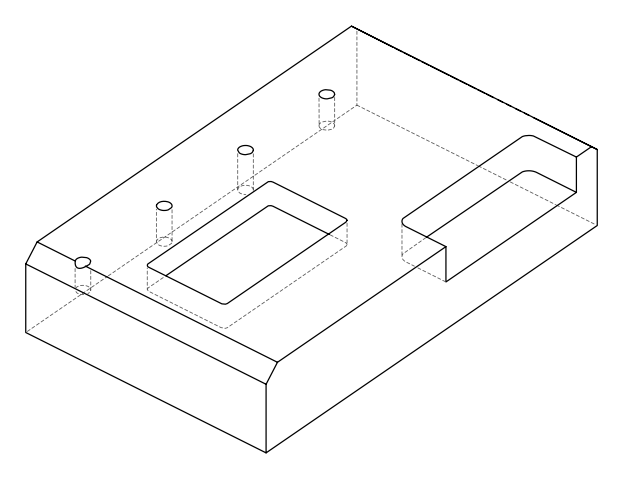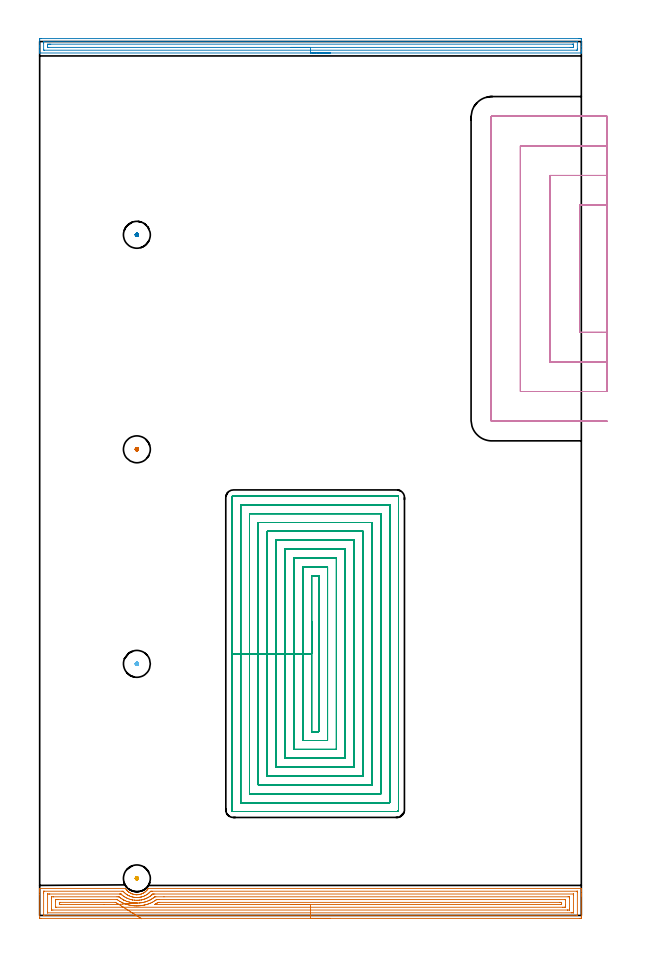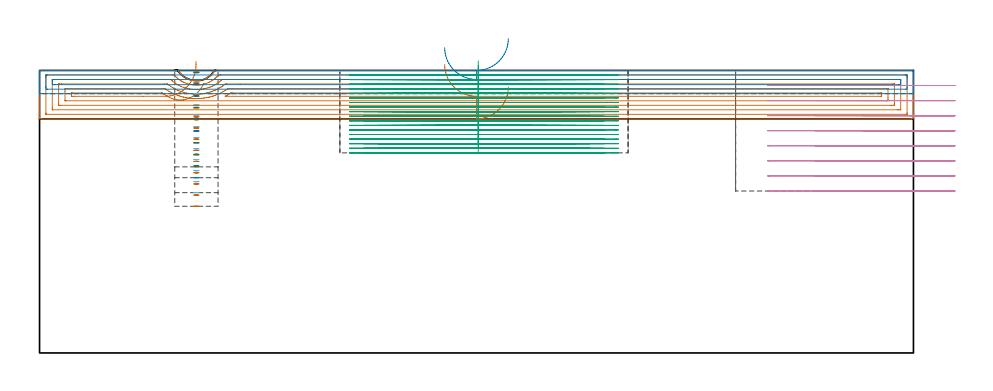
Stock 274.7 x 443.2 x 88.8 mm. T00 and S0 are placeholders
(PLAN: 8 operations, 3 tool changes, 164.9 min)
(1 AREA_MILL | FG_CHAMFER_SURFACE | UGT0205_001 | 13.48 min | 31729 mm3)
(2 AREA_MILL_1 | FG_CHAMFER_SURFACE_1 | UGT0205_001 | 6.79 min | 7321 mm3)
(3 MILL_RECTANGULAR_POCKET | POCKET_RECTANGULAR_STRAIGHT | NXT0201_008 | Follow Part, ap 1.5, ae 75% | 120.62 min | 389429 mm3)
(4 MILL_SLOT | SLOT_PARTIAL_RECTANGULAR | UGT0201_094 | Follow Part, ap 5, ae 75% | 22.66 min | 368230 mm3)
(5 MILL_BLIND_HOLE_FROM_SOLID_MATERIAL | STEP1POCKET | NXT0201_011 | Spiral | 0.28 min | 4313 mm3)
(6 MILL_BLIND_HOLE_FROM_SOLID_MATERIAL_1 | STEP1POCKET_1 | NXT0201_011 | Spiral | 0.37 min | 5576 mm3)
(7 MILL_BLIND_HOLE_FROM_SOLID_MATERIAL_2 | STEP1POCKET_2 | NXT0201_011 | Spiral | 0.4 min | 6252 mm3)
(8 MILL_BLIND_HOLE_FROM_SOLID_MATERIAL_3 | STEP1POCKET_3 | NXT0201_011 | Spiral | 0.31 min | 4852 mm3)
(TOOL UGT0205_001 | Chamfer Mill 20 x 3 x 45 deg. | D20 FL50 Z2)
(TOOL NXT0201_008 | ENDMILL 6mm [2P460-0600-NA 1630] | D6 FL26 Z6)
(TOOL UGT0201_094 | End mill 20 mm | D20 FL38 Z4)
(TOOL NXT0201_011 | ENDMILL 12mm [2P460-1200-NA 1630] | D12 FL38 Z6)
(OP 1 AREA_MILL)
G17 G21 G94 G90
T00 M6
G54
G17 G0 G90 X147.35 Y-1.5 S1061 M3
G43 Z98.8 H0
Z83.6
G94 G1 X147.312 Z82.728 F250.
X147.198 Z81.863
X147.009 Z81.012
X146.747 Z80.18
X146.413 Z79.374
X146.01 Z78.6
X145.542 Z77.864
X145.01 Z77.172
X144.421 Z76.529
X143.778 Z75.939
X143.086 Z75.408
X142.35 Z74.94
X141.576 Z74.537
X140.77 Z74.203
X139.938 Z73.941
X139.086 Z73.752
X138.222 Z73.638
X137.35 Z73.6
X0.622
X0.242 Y-1.496 Z73.602
X0.01 Y-1.492 Z73.606
X0. Y-1.256 Z73.841
Y10.529 Z85.624
Y11.953 Z87.05
Y12.301 Z87.396
Y12.996 Z88.096
Y13.297 Z88.397
X0.008 Y13.674 Z88.765
X0.01 Y13.697 Z88.788
X0.175 Y13.7 Z88.8
X43.517
X43.527 Y13.697 Z88.797
X43.534 Y13.695 Z88.794
X43.58 Y13.627 Z88.724
X43.723 Y13.426 Z88.525
X43.847 Y13.252 Z88.351
X44.131 Y12.889 Z87.986
X44.261 Y12.744 Z87.839
X44.298 Y12.701 Z87.797
X44.411 Y12.582 Z87.68
X44.473 Y12.516 Z87.615
X44.751 Y12.256 Z87.355
X44.858 Y12.164 Z87.261
X45.037 Y12.007 Z87.106
X45.094 Y11.962 Z87.061
X45.199 Y11.88 Z86.978
X45.366 Y11.759 Z86.857
X45.806 Y11.478 Z86.576
X46.154 Y11.282 Z86.382
X46.259 Y11.223 Z86.323
X46.286 Y11.21 Z86.309
X46.455 Y11.126 Z86.224
X46.645 Y11.048 Z86.144
X46.8 Y10.984 Z86.08
X47.152 Y10.857 Z85.952
X47.482 Y10.76 Z85.859
X47.597 Y10.727 Z85.826
X48.045 Y10.626 Z85.726
X48.491 Y10.557 Z85.656
X48.879 Y10.524 Z85.619
X48.938 Y10.52 Z85.613
X49.066 Z85.607
X49.157 Z85.603
X49.231 Y10.518 Z85.6
X49.28 Y10.515 Z85.601
X49.385 Y10.511 Z85.605
X49.831 Y10.53 Z85.629
X50.279 Y10.58 Z85.68
X50.724 Y10.66 Z85.759
X51.173 Y10.773 Z85.872
X51.56 Y10.902 Z85.995
X51.618 Y10.92 Z86.014
X52.142 Y11.126 Z86.224
X52.511 Y11.313 Z86.412
X52.632 Y11.385 Z86.485
X52.962 Y11.584 Z86.683
X53.404 Y11.881 Z86.981
X53.562 Y12.007 Z87.106
X53.794 Y12.214 Z87.311
X53.943 Y12.347 Z87.445
X54.297 Y12.694 Z87.791
X54.341 Y12.744 Z87.841
X54.468 Y12.889 Z87.987
X54.702 Y13.187 Z88.287
X54.804 Y13.318 Z88.418
X54.962 Y13.54 Z88.639
X55.021 Y13.63 Z88.728
X55.055 Y13.675 Z88.773
X55.075 Y13.695 Z88.791
X55.135 Y13.7 Z88.8
X274.525
X274.69 Y13.697 Z88.788
X274.692 Y13.674 Z88.765
X274.7 Y13.297 Z88.397
Y12.996 Z88.096
Y12.301 Z87.396
Y11.068 Z86.164
Y10.529 Z85.624
Y9.913 Z85.008
Y-0.37 Z74.727
X274.696 Y-0.987 Z74.111
X274.691 Y-1.492 Z73.606
X274.59 Y-1.495 Z73.603
X274.078 Y-1.5 Z73.6
X137.35
Y-0.086 Z75.014
X2.187 Y-0.085 Z75.015
X2.083 Y-0.084 Z75.016
X2.032 Y-0.081 Z75.019
X2.014 Y-0.08 Z75.02
X2.01 Y-0.066 Z75.034
X2.005 Y0.049 Z75.149
X2.001 Y0.304 Z75.404
X2. Y11.415 Z86.515
X2.001 Y11.82 Z86.92
X2.008 Y12.226 Z87.326
X2.01 Y12.276 Z87.376
X2.028 Y12.279 Z87.379
X2.08 Y12.282 Z87.382
X2.19 Y12.284 Z87.384
X2.409 Y12.286 Z87.386
X41.745
X42.184 Y12.281 Z87.381
X42.289 Y12.279 Z87.379
X42.624 Y11.931 Z87.031
X42.883 Y11.669 Z86.769
X43.155 Y11.415 Z86.515
X43.517 Y11.098 Z86.198
X43.841 Y10.848 Z85.948
X44.312 Y10.529 Z85.629
X44.411 Y10.465 Z85.565
X44.58 Y10.361 Z85.461
X45.091 Y10.083 Z85.183
X45.304 Y9.977 Z85.077
X45.441 Y9.914 Z85.014
X46.112 Y9.643 Z84.743
X46.198 Y9.612 Z84.712
X46.247 Y9.595 Z84.695
X46.749 Y9.451 Z84.551
X47.092 Y9.364 Z84.464
X47.457 Y9.281 Z84.381
X47.985 Y9.194 Z84.294
X48.495 Y9.138 Z84.238
X48.879 Y9.11 Z84.21
X49.427 Y9.101 Z84.201
X49.773 Y9.116 Z84.216
X50.267 Y9.154 Z84.254
X50.666 Y9.199 Z84.299
X51.047 Y9.266 Z84.366
X51.283 Y9.309 Z84.409
X51.56 Y9.376 Z84.476
X51.775 Y9.43 Z84.53
X52.454 Y9.633 Z84.733
X52.462 Y9.635 Z84.735
X52.485 Y9.643 Z84.743
X53.098 Y9.891 Z84.991
X53.347 Y10.004 Z85.104
X53.697 Y10.183 Z85.283
X54.241 Y10.497 Z85.597
X54.261 Y10.509 Z85.609
X54.292 Y10.529 Z85.629
X54.789 Y10.871 Z85.971
X55.135 Y11.143 Z86.243
X55.282 Y11.269 Z86.369
X55.442 Y11.415 Z86.515
X55.739 Y11.701 Z86.801
X56.028 Y11.992 Z87.092
X56.177 Y12.154 Z87.254
X56.279 Y12.266 Z87.366
X56.483 Y12.279 Z87.379
X56.922 Y12.285 Z87.385
X56.937 Y12.286 Z87.386
X272.513 Y12.285 Z87.385
X272.617 Y12.284 Z87.384
X272.668 Y12.281 Z87.381
X272.686 Y12.279 Z87.379
X272.69 Y12.266 Z87.366
X272.695 Y12.151 Z87.251
X272.699 Y11.896 Z86.996
Y0.38 Z75.48
X272.692 Y-0.027 Z75.073
X272.69 Y-0.076 Z75.024
X272.672 Y-0.079 Z75.021
X272.62 Y-0.082 Z75.018
X272.51 Y-0.085 Z75.015
X272.291 Y-0.086 Z75.014
X137.35
Y1.328 Z76.428
X4.082 Y1.329 Z76.429
X4.04 Y1.33 Z76.43
X4.018 Y1.332 Z76.432
X4.012 Y1.334 Z76.434
X4.009 Y1.346 Z76.446
X4.003 Y1.476 Z76.576
X4.001 Y1.671 Z76.771
X4. Y1.866 Z76.966
Y10.724 Z85.824
X4.003 Y10.789 Z85.889
X4.008 Y10.841 Z85.941
X4.012 Y10.865 Z85.965
X4.026 Y10.866 Z85.966
X4.197 Y10.869 Z85.969
X4.746 Y10.871 Z85.971
X5.09
X40.492
X40.836 Y10.869 Z85.969
X41.18 Y10.864 Z85.964
X41.218 Y10.861 Z85.961
X41.242 Y10.842 Z85.942
X41.291 Y10.8 Z85.9
X41.388 Y10.712 Z85.812
X41.59 Y10.529 Z85.629
X41.73 Y10.408 Z85.508
X42.422 Y9.843 Z84.943
X42.624 Y9.708 Z84.808
X42.723 Y9.643 Z84.743
X43.21 Y9.337 Z84.437
X43.517 Y9.159 Z84.259
X43.777 Y9.015 Z84.115
X44.28 Y8.758 Z83.858
X44.411 Y8.698 Z83.798
X44.516 Y8.653 Z83.753
X45.304 Y8.353 Z83.453
X45.898 Y8.169 Z83.269
X46.198 Y8.088 Z83.188
X46.591 Y7.992 Z83.092
X47.079 Y7.885 Z82.985
X47.092 Y7.882 Z82.982
X47.156 Y7.872 Z82.972
X47.985 Y7.762 Z82.862
X48.11 Y7.748 Z82.848
X48.879 Y7.695 Z82.795
X49.062 Y7.69 Z82.79
X49.423 Y7.687 Z82.787
X49.773 Y7.698 Z82.798
X49.939 Y7.707 Z82.807
X50.666 Y7.766 Z82.866
X50.763 Y7.776 Z82.876
X51.446 Y7.872 Z82.972
X51.543 Y7.889 Z82.989
X51.56 Y7.892 Z82.992
X51.954 Y7.976 Z83.076
X52.271 Y8.053 Z83.153
X52.454 Y8.1 Z83.2
X52.962 Y8.254 Z83.354
X53.347 Y8.375 Z83.475
X53.626 Y8.481 Z83.581
X54.241 Y8.723 Z83.823
X54.266 Y8.733 Z83.833
X54.318 Y8.758 Z83.858
X54.858 Y9.031 Z84.131
X55.135 Y9.189 Z84.289
X55.421 Y9.359 Z84.459
X55.875 Y9.643 Z84.743
X55.967 Y9.704 Z84.804
X56.028 Y9.747 Z84.847
X56.477 Y10.084 Z85.184
X56.922 Y10.452 Z85.552
X56.964 Y10.488 Z85.588
X57.009 Y10.529 Z85.629
X57.292 Y10.788 Z85.888
X57.369 Y10.858 Z85.958
X57.477 Y10.865 Z85.965
X57.816 Y10.868 Z85.968
X58.364 Y10.871 Z85.971
X270.618
X270.66 Y10.87 Z85.97
X270.682 Y10.868 Z85.968
X270.688 Y10.866 Z85.966
X270.691 Y10.853 Z85.953
X270.697 Y10.724 Z85.824
X270.699 Y10.529 Z85.629
X270.7 Y10.334 Z85.434
Y1.476 Z76.576
X270.697 Y1.411 Z76.511
X270.692 Y1.359 Z76.459
X270.688 Y1.335 Z76.435
X270.675 Y1.334 Z76.434
X270.503 Y1.331 Z76.431
X269.955 Y1.329 Z76.429
X269.61 Y1.328 Z76.428
X137.35
Y2.743 Z77.843
X6.69
X6.111 Y2.745 Z77.845
X6.05 Y2.747 Z77.847
X6.013 Y2.749 Z77.849
X6.01 Y2.792 Z77.892
X6.005 Y3.003 Z78.103
X6. Y3.427 Z78.527
Y8.742 Z83.842
X6.006 Y9.192 Z84.292
X6.01 Y9.409 Z84.509
X6.018 Y9.451 Z84.551
X6.071 Y9.453 Z84.553
X6.174 Y9.455 Z84.555
X6.878 Y9.457 Z84.557
X7.065
X39.237
X39.943 Y9.455 Z84.555
X40.134 Y9.453 Z84.553
X40.214 Y9.45 Z84.55
X40.404 Y9.314 Z84.414
X40.649 Y9.126 Z84.226
X40.836 Y8.984 Z84.084
X41.147 Y8.758 Z83.858
X41.73 Y8.377 Z83.477
X42.046 Y8.184 Z83.284
X42.586 Y7.872 Z82.972
X42.624 Y7.852 Z82.952
X42.665 Y7.83 Z82.93
X43.24 Y7.553 Z82.653
X43.517 Y7.434 Z82.534
X44.252 Y7.143 Z82.243
X44.411 Y7.088 Z82.188
X44.719 Y6.986 Z82.086
X45.304 Y6.816 Z81.916
X45.541 Y6.751 Z81.851
X46.198 Y6.6 Z81.7
X46.684 Y6.504 Z81.604
X47.092 Y6.446 Z81.546
X47.722 Y6.361 Z81.461
X47.985 Y6.337 Z81.437
X48.69 Y6.287 Z81.387
X48.879 Y6.281 Z81.381
X49.594 Y6.277 Z81.377
X49.773 Y6.283 Z81.383
X50.44 Y6.324 Z81.424
X50.666 Y6.343 Z81.443
X51.252 Y6.405 Z81.505
X51.56 Y6.451 Z81.551
X52.027 Y6.523 Z81.623
X52.454 Y6.607 Z81.707
X52.764 Y6.678 Z81.778
X53.347 Y6.831 Z81.931
X53.469 Y6.865 Z81.965
X53.874 Y6.986 Z82.086
X54.15 Y7.076 Z82.176
X54.241 Y7.108 Z82.208
X54.794 Y7.324 Z82.424
X55.135 Y7.461 Z82.561
X55.423 Y7.586 Z82.686
X56.021 Y7.872 Z82.972
X56.028 Y7.876 Z82.976
X56.586 Y8.205 Z83.305
X56.922 Y8.409 Z83.509
X57.135 Y8.546 Z83.646
X57.451 Y8.758 Z83.858
X57.663 Y8.909 Z84.009
X57.816 Y9.023 Z84.123
X58.165 Y9.297 Z84.397
X58.361 Y9.45 Z84.55
X58.709 Y9.455 Z84.555
X58.898 Y9.456 Z84.556
X63.041 Y9.457 Z84.557
X268.01
X268.589 Y9.455 Z84.555
X268.65 Y9.453 Z84.553
X268.686 Y9.451 Z84.551
X268.69 Y9.408 Z84.508
X268.695 Y9.197 Z84.297
X268.7 Y8.773 Z83.873
Y3.458 Z78.558
X268.694 Y3.007 Z78.107
X268.69 Y2.791 Z77.891
X268.682 Y2.749 Z77.849
X268.629 Y2.747 Z77.847
X268.526 Y2.745 Z77.845
X267.822 Y2.743 Z77.843
X267.635
X137.35
Y4.157 Z79.257
X8.492
X8.146 Y4.161 Z79.261
X8.048 Y4.164 Z79.264
X8.009 Y4.167 Z79.267
X8.007 Y4.177 Z79.277
X8.003 Y4.234 Z79.334
X8.001 Y4.328 Z79.428
X8. Y6.986 Z82.086
X8.001 Y7.644 Z82.744
X8.006 Y7.872 Z82.972
X8.01 Y8.03 Z83.13
X8.319 Y8.038 Z83.138
X8.494 Y8.042 Z83.142
X8.665
X9.386 Y8.043 Z83.143
X38.877
X39.049 Y8.041 Z83.141
X39.222 Y8.038 Z83.138
X39.331 Y8.035 Z83.135
X39.401 Y7.987 Z83.087
X39.569 Y7.872 Z82.972
X39.943 Y7.619 Z82.719
X40.679 Y7.142 Z82.242
X40.836 Y7.05 Z82.15
X40.95 Y6.986 Z82.086
X41.454 Y6.713 Z81.813
X41.73 Y6.573 Z81.673
X42.018 Y6.431 Z81.531
X42.52 Y6.202 Z81.302
X42.624 Y6.161 Z81.261
X42.78 Y6.1 Z81.2
X43.517 Y5.823 Z80.923
X43.932 Y5.688 Z80.788
X44.411 Y5.548 Z80.648
X45.172 Y5.345 Z80.445
X45.304 Y5.314 Z80.414
X45.751 Y5.214 Z80.314
X46.198 Y5.13 Z80.23
X46.301 Y5.112 Z80.212
X47.092 Y5.004 Z80.104
X47.335 Y4.973 Z80.073
X47.985 Y4.916 Z80.016
X48.31 Y4.893 Z79.993
X48.879 Y4.866 Z79.966
X49.232 Y4.865 Z79.965
X49.773 Y4.867 Z79.967
X50.106 Y4.884 Z79.984
X50.666 Y4.919 Z80.019
X50.941 Y4.942 Z80.042
X51.56 Y5.008 Z80.108
X51.744 Y5.032 Z80.132
X52.454 Y5.137 Z80.237
X52.52 Y5.148 Z80.248
X52.869 Y5.214 Z80.314
X53.26 Y5.301 Z80.401
X53.347 Y5.322 Z80.422
X53.967 Y5.486 Z80.586
X54.241 Y5.564 Z80.664
X54.654 Y5.69 Z80.79
X55.135 Y5.844 Z80.944
X55.322 Y5.914 Z81.014
X55.813 Y6.1 Z81.2
X55.966 Y6.162 Z81.262
X56.028 Y6.188 Z81.288
X56.585 Y6.434 Z81.534
X56.922 Y6.598 Z81.698
X57.181 Y6.729 Z81.829
X57.649 Y6.986 Z82.086
X57.755 Y7.046 Z82.146
X57.816 Y7.082 Z82.182
X58.303 Y7.389 Z82.489
X58.709 Y7.649 Z82.749
X58.843 Y7.739 Z82.839
X59.034 Y7.872 Z82.972
X59.266 Y8.034 Z83.134
X59.434 Y8.039 Z83.139
X59.603 Y8.041 Z83.141
X60.324 Y8.043 Z83.143
X60.496
X266.208 Y8.042 Z83.142
X266.553 Y8.039 Z83.139
X266.651 Y8.036 Z83.136
X266.691 Y8.033 Z83.133
X266.693 Y8.023 Z83.123
X266.697 Y7.966 Z83.066
X266.699 Y7.872 Z82.972
X266.7 Y5.214 Z80.314
X266.699 Y4.556 Z79.656
X266.694 Y4.328 Z79.428
X266.69 Y4.17 Z79.27
X266.381 Y4.162 Z79.262
X266.206 Y4.158 Z79.258
X266.035 Y4.157 Z79.257
X265.314
X137.35
Y5.571 Z80.671
X58.349
X58.612 Y5.719 Z80.819
X58.709 Y5.774 Z80.874
X58.916 Y5.894 Z80.994
X59.265 Y6.1 Z81.2
X59.474 Y6.227 Z81.327
X59.603 Y6.307 Z81.407
X60.022 Y6.57 Z81.67
X60.102 Y6.62 Z81.72
X60.23 Y6.623 Z81.723
X60.496 Y6.626 Z81.726
X60.857 Y6.628 Z81.728
X263.715
X264.248 Y6.625 Z81.725
X264.615 Y6.622 Z81.722
X264.69 Y6.615 Z81.715
X264.696 Y6.542 Z81.642
X264.698 Y6.1 Z81.2
Y5.654 Z80.754
X264.692 Y5.589 Z80.689
X264.689 Y5.577 Z80.677
X264.68 Y5.575 Z80.675
X264.648 Y5.573 Z80.673
X264.515 Y5.571 Z80.671
X264.248
X137.35
X136.478 Z80.709
X135.614 Z80.823
X134.762 Z81.012
X133.93 Z81.274
X133.124 Z81.608
X132.35 Z82.011
X131.614 Z82.48
X130.922 Z83.011
X130.279 Z83.6
X129.69 Z84.243
X129.158 Z84.935
X128.69 Z85.671
X128.287 Z86.445
X127.953 Z87.251
X127.691 Z88.083
X127.502 Z88.935
X127.388 Z89.799
X127.35 Z90.671
G0 Z98.8
X49.146 Y6.468
Z91.616
G1 X49.194 Y6.472 Z90.745
X49.166 Y6.47 Z89.873
X49.063 Y6.459 Z89.007
X48.885 Y6.441 Z88.153
X48.633 Y6.416 Z87.319
X48.31 Y6.384 Z86.509
X47.918 Y6.345 Z85.73
X47.46 Y6.3 Z84.989
X46.94 Y6.248 Z84.291
X46.361 Y6.19 Z83.641
X45.728 Y6.127 Z83.044
X45.045 Y6.059 Z82.505
X44.318 Y5.987 Z82.028
X43.553 Y5.911 Z81.617
X42.755 Y5.831 Z81.274
X41.93 Y5.749 Z81.002
X41.085 Y5.665 Z80.803
X40.225 Y5.579 Z80.679
X40.204 Y5.577 Z80.677
X40.118 Y5.574 Z80.674
X39.943 Y5.572 Z80.672
X32.57 Y5.571 Z80.671
X10.985 Y5.572 Z80.672
X10.452 Y5.575 Z80.675
X10.085 Y5.578 Z80.678
X10.01 Y5.585 Z80.685
X10.004 Y5.658 Z80.758
X10.002 Y6.1 Z81.2
Y6.546 Z81.646
X10.008 Y6.611 Z81.711
X10.011 Y6.623 Z81.723
X10.02 Y6.625 Z81.725
X10.052 Y6.627 Z81.727
X10.186 Y6.628 Z81.728
X10.452 Y6.629 Z81.729
X38.335 Y6.628 Z81.728
X38.425 Y6.627 Z81.727
X38.469 Y6.625 Z81.725
X38.489 Y6.622 Z81.722
X38.553 Y6.592 Z81.692
X39.049 Y6.279 Z81.379
X39.34 Y6.1 Z81.2
X39.943 Y5.747 Z80.847
X40.099 Y5.657 Z80.757
X40.183 Y5.606 Z80.706
X40.225 Y5.579 Z80.679
X40.89 Y5.159 Z80.302
X41.58 Y4.723 Z79.995
X42.29 Y4.273 Z79.76
X43.015 Y3.815 Z79.599
X43.749 Y3.351 Z79.514
X44.486 Y2.885 Z79.504
X45.221 Y2.42 Z79.571
X45.949 Y1.96 Z79.713
X46.663 Y1.508 Z79.929
X47.358 Y1.068 Z80.219
X48.03 Y0.644 Z80.579
X48.673 Y0.237 Z81.007
X49.281 Y-0.147 Z81.499
X49.851 Y-0.508 Z82.053
X50.378 Y-0.841 Z82.663
X50.858 Y-1.145 Z83.325
X51.288 Y-1.416 Z84.034
X51.663 Y-1.654 Z84.785
G0 Z98.8
M5
M2
(OP 2 AREA_MILL_1)
G17 G21 G94 G90
T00 M6
G54
G17 G0 G90 X147.35 Y437.4 S1061 M3
G43 Z98.8 H0
G94 G1 X147.312 Z97.928 F250.
X147.198 Z97.063
X147.009 Z96.212
X146.747 Z95.38
X146.413 Z94.574
X146.01 Z93.8
X145.542 Z93.064
X145.01 Z92.372
X144.421 Z91.729
X143.778 Z91.139
X143.086 Z90.608
X142.35 Z90.14
X141.576 Z89.737
X140.77 Z89.403
X139.938 Z89.141
X139.086 Z88.952
X138.222 Z88.838
X137.35 Z88.8
X0.175
X0.01 Y437.403 Z88.788
X0.007 Y437.437 Z88.754
X0. Y437.826 Z88.374
Y438.133 Z88.066
Y438.83 Z87.365
Y440.066 Z86.13
Y440.606 Z85.589
Y441.224 Z84.971
Y443.888 Z82.309
X0.002 Y444.158 Z82.039
X0.008 Y444.691 Z81.506
X0.082 Y444.694 Z81.503
X0.622 Y444.7 Z81.5
X273.532
X274.078 Y444.699 Z81.501
X274.618 Y444.694 Z81.503
X274.692 Y444.691 Z81.506
X274.7 Y444.158 Z82.039
Y440.606 Z85.589
Y439.179 Z87.018
Y438.83 Z87.365
Y438.133 Z88.066
Y437.825 Z88.374
Y437.438 Z88.753
X274.691 Y437.403 Z88.788
X274.525 Y437.4 Z88.8
X137.35
Y438.814 Z87.386
X2.409 Y438.815 Z87.385
X2.01 Y438.83 Z87.37
X2.001 Y439.236 Z86.964
X2. Y442.382 Z83.818
X2.001 Y442.788 Z83.412
X2.01 Y443.27 Z82.93
X2.394 Y443.285 Z82.915
X2.409 Y443.286 Z82.914
X272.291 Y443.285 Z82.915
X272.69 Y443.27 Z82.93
X272.699 Y442.864 Z83.336
X272.7 Y439.718 Z86.482
X272.699 Y439.312 Z86.888
X272.69 Y438.83 Z87.37
X272.306 Y438.815 Z87.385
X272.291 Y438.814 Z87.386
X137.35
Y440.228 Z85.972
X4.577 Y440.229 Z85.971
X4.197 Y440.23 Z85.97
X4.07 Y440.232 Z85.968
X4.026 Y440.235 Z85.965
X4.01 Y440.238 Z85.962
X4.007 Y440.281 Z85.919
X4.003 Y440.411 Z85.789
X4.001 Y440.606 Z85.594
X4. Y440.801 Z85.399
X4.002 Y441.494 Z84.706
X4.005 Y441.684 Z84.516
X4.016 Y441.864 Z84.336
X4.197 Y441.867 Z84.333
X4.712 Y441.87 Z84.33
X5.09 Y441.871 Z84.329
X5.604 Y441.872 Z84.328
X270.123 Y441.871 Z84.329
X270.503 Y441.87 Z84.33
X270.63 Y441.868 Z84.332
X270.674 Y441.865 Z84.335
X270.69 Y441.862 Z84.338
X270.693 Y441.819 Z84.381
X270.697 Y441.689 Z84.511
X270.699 Y441.494 Z84.706
X270.7 Y441.299 Z84.901
X270.698 Y440.606 Z85.594
X270.695 Y440.416 Z85.784
X270.684 Y440.236 Z85.964
X270.503 Y440.233 Z85.967
X269.988 Y440.23 Z85.97
X269.61 Y440.229 Z85.971
X269.096 Y440.228 Z85.972
X137.35
X136.478 Z86.01
X135.614 Z86.123
X134.762 Z86.312
X133.93 Z86.575
X133.124 Z86.908
X132.35 Z87.311
X131.614 Z87.78
X130.922 Z88.311
X130.279 Z88.9
X129.69 Z89.544
X129.158 Z90.236
X128.69 Z90.972
X128.287 Z91.745
X127.953 Z92.551
X127.691 Z93.383
X127.502 Z94.235
X127.388 Z95.1
X127.35 Z95.972
G0 Z98.8
M5
M2
(OP 3 MILL_RECTANGULAR_POCKET)
G17 G21 G94 G90
T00 M6
G54
G17 G0 G90 X137.9 Y149.316 S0 M3
G43 Z98.8 H1
Z91.8
G94 G1 Y132.75 Z87.361 F250.
Y93.2 F500.
X141.5
Y172.3
X137.9
Y132.75
X133.4
Y88.7
X146.
Y176.8
X133.4
Y132.75
X128.9
Y84.2
X150.5
Y181.3
X128.9
Y132.75
X124.4
Y79.7
X155.
Y185.8
X124.4
Y132.75
X119.9
Y75.2
X159.5
Y190.3
X119.9
Y132.75
X115.4
Y70.7
X164.
Y194.8
X115.4
Y132.75
X110.9
Y66.2
X168.5
Y199.3
X110.9
Y132.75
X106.4
Y61.7
X173.
Y203.8
X106.4
Y132.75
X101.9
Y57.2
X177.5
Y208.3
X101.9
Y132.75
X97.4
Y53.5
G3 X98.2 Y52.7 R0.8
G1 X181.2
G3 X182. Y53.5 R0.8
G1 Y212.
G3 X181.2 Y212.8 R0.8
G1 X98.2
G3 X97.4 Y212. R0.8
G1 Y132.75
Y131.75
G0 X137.9 Y149.316 Z90.361
G1 Y132.75 Z85.922 F250.
Y93.2 F500.
X141.5
Y172.3
X137.9
Y132.75
X133.4
Y88.7
X146.
Y176.8
X133.4
Y132.75
X128.9
Y84.2
X150.5
Y181.3
X128.9
Y132.75
X124.4
Y79.7
X155.
Y185.8
X124.4
Y132.75
X119.9
Y75.2
X159.5
Y190.3
X119.9
Y132.75
X115.4
Y70.7
X164.
Y194.8
X115.4
Y132.75
X110.9
Y66.2
X168.5
Y199.3
X110.9
Y132.75
X106.4
Y61.7
X173.
Y203.8
X106.4
Y132.75
X101.9
Y57.2
X177.5
Y208.3
X101.9
Y132.75
X97.4
Y53.5
G3 X98.2 Y52.7 R0.8
G1 X181.2
G3 X182. Y53.5 R0.8
G1 Y212.
G3 X181.2 Y212.8 R0.8
G1 X98.2
G3 X97.4 Y212. R0.8
G1 Y132.75
Y131.75
G0 X137.9 Y149.316 Z88.922
G1 Y132.75 Z84.483 F250.
Y93.2 F500.
X141.5
Y172.3
X137.9
Y132.75
X133.4
Y88.7
X146.
Y176.8
X133.4
Y132.75
X128.9
Y84.2
X150.5
Y181.3
X128.9
Y132.75
X124.4
Y79.7
X155.
Y185.8
X124.4
Y132.75
X119.9
Y75.2
X159.5
Y190.3
X119.9
Y132.75
X115.4
Y70.7
X164.
Y194.8
X115.4
Y132.75
X110.9
Y66.2
X168.5
Y199.3
X110.9
Y132.75
X106.4
Y61.7
X173.
Y203.8
X106.4
Y132.75
X101.9
Y57.2
X177.5
Y208.3
X101.9
Y132.75
X97.4
Y53.5
G3 X98.2 Y52.7 R0.8
G1 X181.2
G3 X182. Y53.5 R0.8
G1 Y212.
G3 X181.2 Y212.8 R0.8
G1 X98.2
G3 X97.4 Y212. R0.8
G1 Y132.75
Y131.75
G0 X137.9 Y149.316 Z87.483
G1 Y132.75 Z83.044 F250.
Y93.2 F500.
X141.5
Y172.3
X137.9
Y132.75
X133.4
Y88.7
X146.
Y176.8
X133.4
Y132.75
X128.9
Y84.2
X150.5
Y181.3
X128.9
Y132.75
X124.4
Y79.7
X155.
Y185.8
X124.4
Y132.75
X119.9
Y75.2
X159.5
Y190.3
X119.9
Y132.75
X115.4
Y70.7
X164.
Y194.8
X115.4
Y132.75
X110.9
Y66.2
X168.5
Y199.3
X110.9
Y132.75
X106.4
Y61.7
X173.
Y203.8
X106.4
Y132.75
X101.9
Y57.2
X177.5
Y208.3
X101.9
Y132.75
X97.4
Y53.5
G3 X98.2 Y52.7 R0.8
G1 X181.2
G3 X182. Y53.5 R0.8
G1 Y212.
G3 X181.2 Y212.8 R0.8
G1 X98.2
G3 X97.4 Y212. R0.8
G1 Y132.75
Y131.75
G0 X137.9 Y149.316 Z86.044
G1 Y132.75 Z81.605 F250.
Y93.2 F500.
X141.5
Y172.3
X137.9
Y132.75
X133.4
Y88.7
X146.
Y176.8
X133.4
Y132.75
X128.9
Y84.2
X150.5
Y181.3
X128.9
Y132.75
X124.4
Y79.7
X155.
Y185.8
X124.4
Y132.75
X119.9
Y75.2
X159.5
Y190.3
X119.9
Y132.75
X115.4
Y70.7
X164.
Y194.8
X115.4
Y132.75
X110.9
Y66.2
X168.5
Y199.3
X110.9
Y132.75
X106.4
Y61.7
X173.
Y203.8
X106.4
Y132.75
X101.9
Y57.2
X177.5
Y208.3
X101.9
Y132.75
X97.4
Y53.5
G3 X98.2 Y52.7 R0.8
G1 X181.2
G3 X182. Y53.5 R0.8
G1 Y212.
G3 X181.2 Y212.8 R0.8
G1 X98.2
G3 X97.4 Y212. R0.8
G1 Y132.75
Y131.75
G0 X137.9 Y149.316 Z84.605
G1 Y132.75 Z80.167 F250.
Y93.2 F500.
X141.5
Y172.3
X137.9
Y132.75
X133.4
Y88.7
X146.
Y176.8
X133.4
Y132.75
X128.9
Y84.2
X150.5
Y181.3
X128.9
Y132.75
X124.4
Y79.7
X155.
Y185.8
X124.4
Y132.75
X119.9
Y75.2
X159.5
Y190.3
X119.9
Y132.75
X115.4
Y70.7
X164.
Y194.8
X115.4
Y132.75
X110.9
Y66.2
X168.5
Y199.3
X110.9
Y132.75
X106.4
Y61.7
X173.
Y203.8
X106.4
Y132.75
X101.9
Y57.2
X177.5
Y208.3
X101.9
Y132.75
X97.4
Y53.5
G3 X98.2 Y52.7 R0.8
G1 X181.2
G3 X182. Y53.5 R0.8
G1 Y212.
G3 X181.2 Y212.8 R0.8
G1 X98.2
G3 X97.4 Y212. R0.8
G1 Y132.75
Y131.75
G0 X137.9 Y149.316 Z83.167
G1 Y132.75 Z78.728 F250.
Y93.2 F500.
X141.5
Y172.3
X137.9
Y132.75
X133.4
Y88.7
X146.
Y176.8
X133.4
Y132.75
X128.9
Y84.2
X150.5
Y181.3
X128.9
Y132.75
X124.4
Y79.7
X155.
Y185.8
X124.4
Y132.75
X119.9
Y75.2
X159.5
Y190.3
X119.9
Y132.75
X115.4
Y70.7
X164.
Y194.8
X115.4
Y132.75
X110.9
Y66.2
X168.5
Y199.3
X110.9
Y132.75
X106.4
Y61.7
X173.
Y203.8
X106.4
Y132.75
X101.9
Y57.2
X177.5
Y208.3
X101.9
Y132.75
X97.4
Y53.5
G3 X98.2 Y52.7 R0.8
G1 X181.2
G3 X182. Y53.5 R0.8
G1 Y212.
G3 X181.2 Y212.8 R0.8
G1 X98.2
G3 X97.4 Y212. R0.8
G1 Y132.75
Y131.75
G0 X137.9 Y149.316 Z81.728
G1 Y132.75 Z77.289 F250.
Y93.2 F500.
X141.5
Y172.3
X137.9
Y132.75
X133.4
Y88.7
X146.
Y176.8
X133.4
Y132.75
X128.9
Y84.2
X150.5
Y181.3
X128.9
Y132.75
X124.4
Y79.7
X155.
Y185.8
X124.4
Y132.75
X119.9
Y75.2
X159.5
Y190.3
X119.9
Y132.75
X115.4
Y70.7
X164.
Y194.8
X115.4
Y132.75
X110.9
Y66.2
X168.5
Y199.3
X110.9
Y132.75
X106.4
Y61.7
X173.
Y203.8
X106.4
Y132.75
X101.9
Y57.2
X177.5
Y208.3
X101.9
Y132.75
X97.4
Y53.5
G3 X98.2 Y52.7 R0.8
G1 X181.2
G3 X182. Y53.5 R0.8
G1 Y212.
G3 X181.2 Y212.8 R0.8
G1 X98.2
G3 X97.4 Y212. R0.8
G1 Y132.75
Y131.75
G0 X137.9 Y149.316 Z80.289
G1 Y132.75 Z75.85 F250.
Y93.2 F500.
X141.5
Y172.3
X137.9
Y132.75
X133.4
Y88.7
X146.
Y176.8
X133.4
Y132.75
X128.9
Y84.2
X150.5
Y181.3
X128.9
Y132.75
X124.4
Y79.7
X155.
Y185.8
X124.4
Y132.75
X119.9
Y75.2
X159.5
Y190.3
X119.9
Y132.75
X115.4
Y70.7
X164.
Y194.8
X115.4
Y132.75
X110.9
Y66.2
X168.5
Y199.3
X110.9
Y132.75
X106.4
Y61.7
X173.
Y203.8
X106.4
Y132.75
X101.9
Y57.2
X177.5
Y208.3
X101.9
Y132.75
X97.4
Y53.5
G3 X98.2 Y52.7 R0.8
G1 X181.2
G3 X182. Y53.5 R0.8
G1 Y212.
G3 X181.2 Y212.8 R0.8
G1 X98.2
G3 X97.4 Y212. R0.8
G1 Y132.75
Y131.75
G0 X137.9 Y149.316 Z78.85
G1 Y132.75 Z74.411 F250.
Y93.2 F500.
X141.5
Y172.3
X137.9
Y132.75
X133.4
Y88.7
X146.
Y176.8
X133.4
Y132.75
X128.9
Y84.2
X150.5
Y181.3
X128.9
Y132.75
X124.4
Y79.7
X155.
Y185.8
X124.4
Y132.75
X119.9
Y75.2
X159.5
Y190.3
X119.9
Y132.75
X115.4
Y70.7
X164.
Y194.8
X115.4
Y132.75
X110.9
Y66.2
X168.5
Y199.3
X110.9
Y132.75
X106.4
Y61.7
X173.
Y203.8
X106.4
Y132.75
X101.9
Y57.2
X177.5
Y208.3
X101.9
Y132.75
X97.4
Y53.5
G3 X98.2 Y52.7 R0.8
G1 X181.2
G3 X182. Y53.5 R0.8
G1 Y212.
G3 X181.2 Y212.8 R0.8
G1 X98.2
G3 X97.4 Y212. R0.8
G1 Y132.75
Y131.75
G0 X137.9 Y149.316 Z77.411
G1 Y132.75 Z72.972 F250.
Y93.2 F500.
X141.5
Y172.3
X137.9
Y132.75
X133.4
Y88.7
X146.
Y176.8
X133.4
Y132.75
X128.9
Y84.2
X150.5
Y181.3
X128.9
Y132.75
X124.4
Y79.7
X155.
Y185.8
X124.4
Y132.75
X119.9
Y75.2
X159.5
Y190.3
X119.9
Y132.75
X115.4
Y70.7
X164.
Y194.8
X115.4
Y132.75
X110.9
Y66.2
X168.5
Y199.3
X110.9
Y132.75
X106.4
Y61.7
X173.
Y203.8
X106.4
Y132.75
X101.9
Y57.2
X177.5
Y208.3
X101.9
Y132.75
X97.4
Y53.5
G3 X98.2 Y52.7 R0.8
G1 X181.2
G3 X182. Y53.5 R0.8
G1 Y212.
G3 X181.2 Y212.8 R0.8
G1 X98.2
G3 X97.4 Y212. R0.8
G1 Y132.75
Y131.75
G0 X137.9 Y149.316 Z75.972
G1 Y132.75 Z71.533 F250.
Y93.2 F500.
X141.5
Y172.3
X137.9
Y132.75
X133.4
Y88.7
X146.
Y176.8
X133.4
Y132.75
X128.9
Y84.2
X150.5
Y181.3
X128.9
Y132.75
X124.4
Y79.7
X155.
Y185.8
X124.4
Y132.75
X119.9
Y75.2
X159.5
Y190.3
X119.9
Y132.75
X115.4
Y70.7
X164.
Y194.8
X115.4
Y132.75
X110.9
Y66.2
X168.5
Y199.3
X110.9
Y132.75
X106.4
Y61.7
X173.
Y203.8
X106.4
Y132.75
X101.9
Y57.2
X177.5
Y208.3
X101.9
Y132.75
X97.4
Y53.5
G3 X98.2 Y52.7 R0.8
G1 X181.2
G3 X182. Y53.5 R0.8
G1 Y212.
G3 X181.2 Y212.8 R0.8
G1 X98.2
G3 X97.4 Y212. R0.8
G1 Y132.75
Y131.75
G0 X137.9 Y149.316 Z74.533
G1 Y132.75 Z70.094 F250.
Y93.2 F500.
X141.5
Y172.3
X137.9
Y132.75
X133.4
Y88.7
X146.
Y176.8
X133.4
Y132.75
X128.9
Y84.2
X150.5
Y181.3
X128.9
Y132.75
X124.4
Y79.7
X155.
Y185.8
X124.4
Y132.75
X119.9
Y75.2
X159.5
Y190.3
X119.9
Y132.75
X115.4
Y70.7
X164.
Y194.8
X115.4
Y132.75
X110.9
Y66.2
X168.5
Y199.3
X110.9
Y132.75
X106.4
Y61.7
X173.
Y203.8
X106.4
Y132.75
X101.9
Y57.2
X177.5
Y208.3
X101.9
Y132.75
X97.4
Y53.5
G3 X98.2 Y52.7 R0.8
G1 X181.2
G3 X182. Y53.5 R0.8
G1 Y212.
G3 X181.2 Y212.8 R0.8
G1 X98.2
G3 X97.4 Y212. R0.8
G1 Y132.75
Y131.75
G0 X137.9 Y149.316 Z73.094
G1 Y132.75 Z68.656 F250.
Y93.2 F500.
X141.5
Y172.3
X137.9
Y132.75
X133.4
Y88.7
X146.
Y176.8
X133.4
Y132.75
X128.9
Y84.2
X150.5
Y181.3
X128.9
Y132.75
X124.4
Y79.7
X155.
Y185.8
X124.4
Y132.75
X119.9
Y75.2
X159.5
Y190.3
X119.9
Y132.75
X115.4
Y70.7
X164.
Y194.8
X115.4
Y132.75
X110.9
Y66.2
X168.5
Y199.3
X110.9
Y132.75
X106.4
Y61.7
X173.
Y203.8
X106.4
Y132.75
X101.9
Y57.2
X177.5
Y208.3
X101.9
Y132.75
X97.4
Y53.5
G3 X98.2 Y52.7 R0.8
G1 X181.2
G3 X182. Y53.5 R0.8
G1 Y212.
G3 X181.2 Y212.8 R0.8
G1 X98.2
G3 X97.4 Y212. R0.8
G1 Y132.75
Y131.75
G0 X137.9 Y149.316 Z71.656
G1 Y132.75 Z67.217 F250.
Y93.2 F500.
X141.5
Y172.3
X137.9
Y132.75
X133.4
Y88.7
X146.
Y176.8
X133.4
Y132.75
X128.9
Y84.2
X150.5
Y181.3
X128.9
Y132.75
X124.4
Y79.7
X155.
Y185.8
X124.4
Y132.75
X119.9
Y75.2
X159.5
Y190.3
X119.9
Y132.75
X115.4
Y70.7
X164.
Y194.8
X115.4
Y132.75
X110.9
Y66.2
X168.5
Y199.3
X110.9
Y132.75
X106.4
Y61.7
X173.
Y203.8
X106.4
Y132.75
X101.9
Y57.2
X177.5
Y208.3
X101.9
Y132.75
X97.4
Y53.5
G3 X98.2 Y52.7 R0.8
G1 X181.2
G3 X182. Y53.5 R0.8
G1 Y212.
G3 X181.2 Y212.8 R0.8
G1 X98.2
G3 X97.4 Y212. R0.8
G1 Y132.75
Y131.75
G0 X137.9 Y149.316 Z70.217
G1 Y132.75 Z65.778 F250.
Y93.2 F500.
X141.5
Y172.3
X137.9
Y132.75
X133.4
Y88.7
X146.
Y176.8
X133.4
Y132.75
X128.9
Y84.2
X150.5
Y181.3
X128.9
Y132.75
X124.4
Y79.7
X155.
Y185.8
X124.4
Y132.75
X119.9
Y75.2
X159.5
Y190.3
X119.9
Y132.75
X115.4
Y70.7
X164.
Y194.8
X115.4
Y132.75
X110.9
Y66.2
X168.5
Y199.3
X110.9
Y132.75
X106.4
Y61.7
X173.
Y203.8
X106.4
Y132.75
X101.9
Y57.2
X177.5
Y208.3
X101.9
Y132.75
X97.4
Y53.5
G3 X98.2 Y52.7 R0.8
G1 X181.2
G3 X182. Y53.5 R0.8
G1 Y212.
G3 X181.2 Y212.8 R0.8
G1 X98.2
G3 X97.4 Y212. R0.8
G1 Y132.75
Y131.75
G0 X137.9 Y149.316 Z68.778
G1 Y132.75 Z64.339 F250.
Y93.2 F500.
X141.5
Y172.3
X137.9
Y132.75
X133.4
Y88.7
X146.
Y176.8
X133.4
Y132.75
X128.9
Y84.2
X150.5
Y181.3
X128.9
Y132.75
X124.4
Y79.7
X155.
Y185.8
X124.4
Y132.75
X119.9
Y75.2
X159.5
Y190.3
X119.9
Y132.75
X115.4
Y70.7
X164.
Y194.8
X115.4
Y132.75
X110.9
Y66.2
X168.5
Y199.3
X110.9
Y132.75
X106.4
Y61.7
X173.
Y203.8
X106.4
Y132.75
X101.9
Y57.2
X177.5
Y208.3
X101.9
Y132.75
X97.4
Y53.5
G3 X98.2 Y52.7 R0.8
G1 X181.2
G3 X182. Y53.5 R0.8
G1 Y212.
G3 X181.2 Y212.8 R0.8
G1 X98.2
G3 X97.4 Y212. R0.8
G1 Y132.75
Y131.75
G0 X137.9 Y149.316 Z67.339
G1 Y132.75 Z62.9 F250.
Y93.2 F500.
X141.5
Y172.3
X137.9
Y132.75
X133.4
Y88.7
X146.
Y176.8
X133.4
Y132.75
X128.9
Y84.2
X150.5
Y181.3
X128.9
Y132.75
X124.4
Y79.7
X155.
Y185.8
X124.4
Y132.75
X119.9
Y75.2
X159.5
Y190.3
X119.9
Y132.75
X115.4
Y70.7
X164.
Y194.8
X115.4
Y132.75
X110.9
Y66.2
X168.5
Y199.3
X110.9
Y132.75
X106.4
Y61.7
X173.
Y203.8
X106.4
Y132.75
X101.9
Y57.2
X177.5
Y208.3
X101.9
Y132.75
X97.4
Y53.5
G3 X98.2 Y52.7 R0.8
G1 X181.2
G3 X182. Y53.5 R0.8
G1 Y212.
G3 X181.2 Y212.8 R0.8
G1 X98.2
G3 X97.4 Y212. R0.8
G1 Y132.75
Y131.75
G0 Z98.8
M5
M2
(OP 4 MILL_SLOT)
G17 G21 G94 G90
T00 M6
G54
G17 G0 G90 X287.7 Y360.3 S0 M3
G43 Z98.8 H0
Z84.062
G94 G1 X284.7 F250.
X273.8 F500.
Y295.7
X284.7
X287.7 F250.
Y375.3
X284.7
X258.8 F500.
Y280.7
X284.7
X287.7 F250.
Y390.3
X284.7
X243.8 F500.
Y265.7
X284.7
X287.7 F250.
Y405.3
X284.7
X229.3 F500.
G3 X228.8 Y404.8 R0.5
G1 Y251.2
G3 X229.3 Y250.7 R0.5
G1 X284.7
X287.7 F250.
G0 Y360.3 Z79.325
G1 X284.7
X273.8 F500.
Y295.7
X284.7
X287.7 F250.
Y375.3
X284.7
X258.8 F500.
Y280.7
X284.7
X287.7 F250.
Y390.3
X284.7
X243.8 F500.
Y265.7
X284.7
X287.7 F250.
Y405.3
X284.7
X229.3 F500.
G3 X228.8 Y404.8 R0.5
G1 Y251.2
G3 X229.3 Y250.7 R0.5
G1 X284.7
X287.7 F250.
G0 Y360.3 Z74.587
G1 X284.7
X273.8 F500.
Y295.7
X284.7
X287.7 F250.
Y375.3
X284.7
X258.8 F500.
Y280.7
X284.7
X287.7 F250.
Y390.3
X284.7
X243.8 F500.
Y265.7
X284.7
X287.7 F250.
Y405.3
X284.7
X229.3 F500.
G3 X228.8 Y404.8 R0.5
G1 Y251.2
G3 X229.3 Y250.7 R0.5
G1 X284.7
X287.7 F250.
G0 Y360.3 Z69.85
G1 X284.7
X273.8 F500.
Y295.7
X284.7
X287.7 F250.
Y375.3
X284.7
X258.8 F500.
Y280.7
X284.7
X287.7 F250.
Y390.3
X284.7
X243.8 F500.
Y265.7
X284.7
X287.7 F250.
Y405.3
X284.7
X229.3 F500.
G3 X228.8 Y404.8 R0.5
G1 Y251.2
G3 X229.3 Y250.7 R0.5
G1 X284.7
X287.7 F250.
G0 Y360.3 Z65.112
G1 X284.7
X273.8 F500.
Y295.7
X284.7
X287.7 F250.
Y375.3
X284.7
X258.8 F500.
Y280.7
X284.7
X287.7 F250.
Y390.3
X284.7
X243.8 F500.
Y265.7
X284.7
X287.7 F250.
Y405.3
X284.7
X229.3 F500.
G3 X228.8 Y404.8 R0.5
G1 Y251.2
G3 X229.3 Y250.7 R0.5
G1 X284.7
X287.7 F250.
G0 Y360.3 Z60.375
G1 X284.7
X273.8 F500.
Y295.7
X284.7
X287.7 F250.
Y375.3
X284.7
X258.8 F500.
Y280.7
X284.7
X287.7 F250.
Y390.3
X284.7
X243.8 F500.
Y265.7
X284.7
X287.7 F250.
Y405.3
X284.7
X229.3 F500.
G3 X228.8 Y404.8 R0.5
G1 Y251.2
G3 X229.3 Y250.7 R0.5
G1 X284.7
X287.7 F250.
G0 Y360.3 Z55.637
G1 X284.7
X273.8 F500.
Y295.7
X284.7
X287.7 F250.
Y375.3
X284.7
X258.8 F500.
Y280.7
X284.7
X287.7 F250.
Y390.3
X284.7
X243.8 F500.
Y265.7
X284.7
X287.7 F250.
Y405.3
X284.7
X229.3 F500.
G3 X228.8 Y404.8 R0.5
G1 Y251.2
G3 X229.3 Y250.7 R0.5
G1 X284.7
X287.7 F250.
G0 Y360.3 Z50.9
G1 X284.7
X273.8 F500.
Y295.7
X284.7
X287.7 F250.
Y375.3
X284.7
X258.8 F500.
Y280.7
X284.7
X287.7 F250.
Y390.3
X284.7
X243.8 F500.
Y265.7
X284.7
X287.7 F250.
Y405.3
X284.7
X229.3 F500.
G3 X228.8 Y404.8 R0.5
G1 Y251.2
G3 X229.3 Y250.7 R0.5
G1 X284.7
X287.7 F250.
G0 Z98.8
M5
M2
(OP 5 MILL_BLIND_HOLE_FROM_SOLID_MATERIAL)
G17 G21 G94 G90
T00 M6
G54
G17 G0 G90 X49.3 Y18.8 S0 M3
G43 Z98.8 H1
Z88.1
G94 G3 X49.7 Y19.2 R0.4 F250.
X49.3 Y19.6 R0.4
X48.5 Y18.8 R0.8
X49.3 Y19.6 R-0.8
X48.9 Y19.2 R0.4
X49.3 Y18.8 R0.4
G0 Z84.4
G3 X49.7 Y19.2 R0.4
X49.3 Y19.6 R0.4
X48.5 Y18.8 R0.8
X49.3 Y19.6 R-0.8
X48.9 Y19.2 R0.4
X49.3 Y18.8 R0.4
G0 Z80.7
G3 X49.7 Y19.2 R0.4
X49.3 Y19.6 R0.4
X48.5 Y18.8 R0.8
X49.3 Y19.6 R-0.8
X48.9 Y19.2 R0.4
X49.3 Y18.8 R0.4
G0 Z77.
G3 X49.7 Y19.2 R0.4
X49.3 Y19.6 R0.4
X48.5 Y18.8 R0.8
X49.3 Y19.6 R-0.8
X48.9 Y19.2 R0.4
X49.3 Y18.8 R0.4
G0 Z73.3
G3 X49.7 Y19.2 R0.4
X49.3 Y19.6 R0.4
X48.5 Y18.8 R0.8
X49.3 Y19.6 R-0.8
X48.9 Y19.2 R0.4
X49.3 Y18.8 R0.4
G0 Z69.6
G3 X49.7 Y19.2 R0.4
X49.3 Y19.6 R0.4
X48.5 Y18.8 R0.8
X49.3 Y19.6 R-0.8
X48.9 Y19.2 R0.4
X49.3 Y18.8 R0.4
G0 Z65.9
G3 X49.7 Y19.2 R0.4
X49.3 Y19.6 R0.4
X48.5 Y18.8 R0.8
X49.3 Y19.6 R-0.8
X48.9 Y19.2 R0.4
X49.3 Y18.8 R0.4
G0 Z62.2
G3 X49.7 Y19.2 R0.4
X49.3 Y19.6 R0.4
X48.5 Y18.8 R0.8
X49.3 Y19.6 R-0.8
X48.9 Y19.2 R0.4
X49.3 Y18.8 R0.4
G0 Z58.5
G3 X49.7 Y19.2 R0.4
X49.3 Y19.6 R0.4
X48.5 Y18.8 R0.8
X49.3 Y19.6 R-0.8
X48.9 Y19.2 R0.4
X49.3 Y18.8 R0.4
G0 Z98.8
M5
M2
(OP 6 MILL_BLIND_HOLE_FROM_SOLID_MATERIAL_1)
G17 G21 G94 G90
T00 M6
G54
G17 G0 G90 X49.3 Y127.6 S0 M3
G43 Z98.8 H1
Z88.35
G94 G3 X49.7 Y128. R0.4 F250.
X49.3 Y128.4 R0.4
X48.5 Y127.6 R0.8
X49.3 Y128.4 R-0.8
X48.9 Y128. R0.4
X49.3 Y127.6 R0.4
G0 Z84.9
G3 X49.7 Y128. R0.4
X49.3 Y128.4 R0.4
X48.5 Y127.6 R0.8
X49.3 Y128.4 R-0.8
X48.9 Y128. R0.4
X49.3 Y127.6 R0.4
G0 Z81.45
G3 X49.7 Y128. R0.4
X49.3 Y128.4 R0.4
X48.5 Y127.6 R0.8
X49.3 Y128.4 R-0.8
X48.9 Y128. R0.4
X49.3 Y127.6 R0.4
G0 Z78.
G3 X49.7 Y128. R0.4
X49.3 Y128.4 R0.4
X48.5 Y127.6 R0.8
X49.3 Y128.4 R-0.8
X48.9 Y128. R0.4
X49.3 Y127.6 R0.4
G0 Z74.55
G3 X49.7 Y128. R0.4
X49.3 Y128.4 R0.4
X48.5 Y127.6 R0.8
X49.3 Y128.4 R-0.8
X48.9 Y128. R0.4
X49.3 Y127.6 R0.4
G0 Z71.1
G3 X49.7 Y128. R0.4
X49.3 Y128.4 R0.4
X48.5 Y127.6 R0.8
X49.3 Y128.4 R-0.8
X48.9 Y128. R0.4
X49.3 Y127.6 R0.4
G0 Z67.65
G3 X49.7 Y128. R0.4
X49.3 Y128.4 R0.4
X48.5 Y127.6 R0.8
X49.3 Y128.4 R-0.8
X48.9 Y128. R0.4
X49.3 Y127.6 R0.4
G0 Z64.2
G3 X49.7 Y128. R0.4
X49.3 Y128.4 R0.4
X48.5 Y127.6 R0.8
X49.3 Y128.4 R-0.8
X48.9 Y128. R0.4
X49.3 Y127.6 R0.4
G0 Z60.75
G3 X49.7 Y128. R0.4
X49.3 Y128.4 R0.4
X48.5 Y127.6 R0.8
X49.3 Y128.4 R-0.8
X48.9 Y128. R0.4
X49.3 Y127.6 R0.4
G0 Z57.3
G3 X49.7 Y128. R0.4
X49.3 Y128.4 R0.4
X48.5 Y127.6 R0.8
X49.3 Y128.4 R-0.8
X48.9 Y128. R0.4
X49.3 Y127.6 R0.4
G0 Z53.85
G3 X49.7 Y128. R0.4
X49.3 Y128.4 R0.4
X48.5 Y127.6 R0.8
X49.3 Y128.4 R-0.8
X48.9 Y128. R0.4
X49.3 Y127.6 R0.4
G0 Z50.4
G3 X49.7 Y128. R0.4
X49.3 Y128.4 R0.4
X48.5 Y127.6 R0.8
X49.3 Y128.4 R-0.8
X48.9 Y128. R0.4
X49.3 Y127.6 R0.4
G0 Z98.8
M5
M2
(OP 7 MILL_BLIND_HOLE_FROM_SOLID_MATERIAL_2)
G17 G21 G94 G90
T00 M6
G54
G17 G0 G90 X49.3 Y236.4 S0 M3
G43 Z98.8 H1
Z88.285
G94 G3 X49.7 Y236.8 R0.4 F250.
X49.3 Y237.2 R0.4
X48.5 Y236.4 R0.8
X49.3 Y237.2 R-0.8
X48.9 Y236.8 R0.4
X49.3 Y236.4 R0.4
G0 Z84.769
G3 X49.7 Y236.8 R0.4
X49.3 Y237.2 R0.4
X48.5 Y236.4 R0.8
X49.3 Y237.2 R-0.8
X48.9 Y236.8 R0.4
X49.3 Y236.4 R0.4
G0 Z81.254
G3 X49.7 Y236.8 R0.4
X49.3 Y237.2 R0.4
X48.5 Y236.4 R0.8
X49.3 Y237.2 R-0.8
X48.9 Y236.8 R0.4
X49.3 Y236.4 R0.4
G0 Z77.738
G3 X49.7 Y236.8 R0.4
X49.3 Y237.2 R0.4
X48.5 Y236.4 R0.8
X49.3 Y237.2 R-0.8
X48.9 Y236.8 R0.4
X49.3 Y236.4 R0.4
G0 Z74.223
G3 X49.7 Y236.8 R0.4
X49.3 Y237.2 R0.4
X48.5 Y236.4 R0.8
X49.3 Y237.2 R-0.8
X48.9 Y236.8 R0.4
X49.3 Y236.4 R0.4
G0 Z70.708
G3 X49.7 Y236.8 R0.4
X49.3 Y237.2 R0.4
X48.5 Y236.4 R0.8
X49.3 Y237.2 R-0.8
X48.9 Y236.8 R0.4
X49.3 Y236.4 R0.4
G0 Z67.192
G3 X49.7 Y236.8 R0.4
X49.3 Y237.2 R0.4
X48.5 Y236.4 R0.8
X49.3 Y237.2 R-0.8
X48.9 Y236.8 R0.4
X49.3 Y236.4 R0.4
G0 Z63.677
G3 X49.7 Y236.8 R0.4
X49.3 Y237.2 R0.4
X48.5 Y236.4 R0.8
X49.3 Y237.2 R-0.8
X48.9 Y236.8 R0.4
X49.3 Y236.4 R0.4
G0 Z60.162
G3 X49.7 Y236.8 R0.4
X49.3 Y237.2 R0.4
X48.5 Y236.4 R0.8
X49.3 Y237.2 R-0.8
X48.9 Y236.8 R0.4
X49.3 Y236.4 R0.4
G0 Z56.646
G3 X49.7 Y236.8 R0.4
X49.3 Y237.2 R0.4
X48.5 Y236.4 R0.8
X49.3 Y237.2 R-0.8
X48.9 Y236.8 R0.4
X49.3 Y236.4 R0.4
G0 Z53.131
G3 X49.7 Y236.8 R0.4
X49.3 Y237.2 R0.4
X48.5 Y236.4 R0.8
X49.3 Y237.2 R-0.8
X48.9 Y236.8 R0.4
X49.3 Y236.4 R0.4
G0 Z49.615
G3 X49.7 Y236.8 R0.4
X49.3 Y237.2 R0.4
X48.5 Y236.4 R0.8
X49.3 Y237.2 R-0.8
X48.9 Y236.8 R0.4
X49.3 Y236.4 R0.4
G0 Z46.1
G3 X49.7 Y236.8 R0.4
X49.3 Y237.2 R0.4
X48.5 Y236.4 R0.8
X49.3 Y237.2 R-0.8
X48.9 Y236.8 R0.4
X49.3 Y236.4 R0.4
G0 Z98.8
M5
M2
(OP 8 MILL_BLIND_HOLE_FROM_SOLID_MATERIAL_3)
G17 G21 G94 G90
T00 M6
G54
G17 G0 G90 X49.3 Y345.2 S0 M3
G43 Z98.8 H1
Z88.13
G94 G3 X49.7 Y345.6 R0.4 F250.
X49.3 Y346. R0.4
X48.5 Y345.2 R0.8
X49.3 Y346. R-0.8
X48.9 Y345.6 R0.4
X49.3 Y345.2 R0.4
G0 Z84.46
G3 X49.7 Y345.6 R0.4
X49.3 Y346. R0.4
X48.5 Y345.2 R0.8
X49.3 Y346. R-0.8
X48.9 Y345.6 R0.4
X49.3 Y345.2 R0.4
G0 Z80.79
G3 X49.7 Y345.6 R0.4
X49.3 Y346. R0.4
X48.5 Y345.2 R0.8
X49.3 Y346. R-0.8
X48.9 Y345.6 R0.4
X49.3 Y345.2 R0.4
G0 Z77.12
G3 X49.7 Y345.6 R0.4
X49.3 Y346. R0.4
X48.5 Y345.2 R0.8
X49.3 Y346. R-0.8
X48.9 Y345.6 R0.4
X49.3 Y345.2 R0.4
G0 Z73.45
G3 X49.7 Y345.6 R0.4
X49.3 Y346. R0.4
X48.5 Y345.2 R0.8
X49.3 Y346. R-0.8
X48.9 Y345.6 R0.4
X49.3 Y345.2 R0.4
G0 Z69.78
G3 X49.7 Y345.6 R0.4
X49.3 Y346. R0.4
X48.5 Y345.2 R0.8
X49.3 Y346. R-0.8
X48.9 Y345.6 R0.4
X49.3 Y345.2 R0.4
G0 Z66.11
G3 X49.7 Y345.6 R0.4
X49.3 Y346. R0.4
X48.5 Y345.2 R0.8
X49.3 Y346. R-0.8
X48.9 Y345.6 R0.4
X49.3 Y345.2 R0.4
G0 Z62.44
G3 X49.7 Y345.6 R0.4
X49.3 Y346. R0.4
X48.5 Y345.2 R0.8
X49.3 Y346. R-0.8
X48.9 Y345.6 R0.4
X49.3 Y345.2 R0.4
G0 Z58.77
G3 X49.7 Y345.6 R0.4
X49.3 Y346. R0.4
X48.5 Y345.2 R0.8
X49.3 Y346. R-0.8
X48.9 Y345.6 R0.4
X49.3 Y345.2 R0.4
G0 Z55.1
G3 X49.7 Y345.6 R0.4
X49.3 Y346. R0.4
X48.5 Y345.2 R0.8
X49.3 Y346. R-0.8
X48.9 Y345.6 R0.4
X49.3 Y345.2 R0.4
G0 Z98.8
M5
M2
